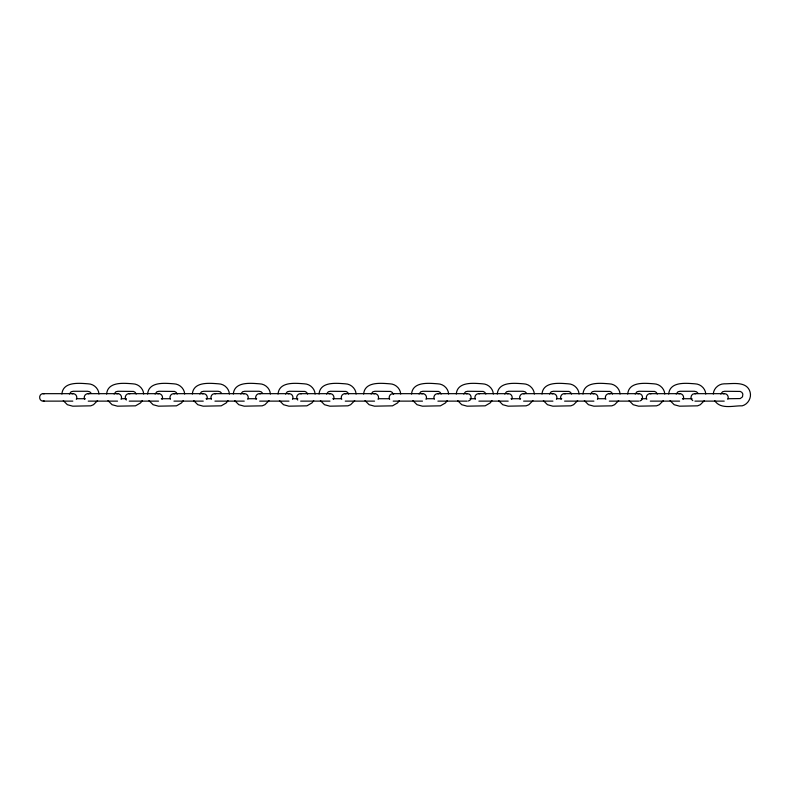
<?xml version="1.0" encoding="UTF-8"?>
<svg xmlns="http://www.w3.org/2000/svg" width="790" height="790" viewBox="0 0 790 790"><rect width="100%" height="100%" fill="white"/><g stroke="black" fill="none" stroke-linecap="round" stroke-linejoin="round"><path stroke-width="1.19" d="M61.887 394.032C63.022 381.313 79.316 383.17 88.124 383.822C93.625 383.871 98.681 388.492 98.967 394.032M106.611 394.032C107.746 381.313 124.04 383.17 132.839 383.822C138.349 383.871 143.405 388.492 143.681 394.032M147.602 394.032C148.737 381.313 165.031 383.17 173.839 383.822C179.34 383.871 184.396 388.492 184.672 394.032M192.326 394.032C193.461 381.313 209.745 383.17 218.554 383.822C224.064 383.871 229.12 388.492 229.396 394.032M233.317 394.032C234.452 381.313 250.746 383.17 259.554 383.822C265.055 383.871 270.111 388.492 270.387 394.032M278.031 394.032C279.176 381.313 295.46 383.17 304.269 383.822C309.779 383.871 314.835 388.492 315.111 394.032M319.032 394.032C320.167 381.313 336.461 383.17 345.269 383.822C350.77 383.871 355.826 388.492 356.102 394.032M363.627 394.032C364.773 381.313 381.057 383.17 389.865 383.822C395.375 383.871 400.431 388.492 400.708 394.032M411.55 394.032C412.686 381.313 428.98 383.17 437.788 383.822C443.299 383.871 448.355 388.492 448.631 394.032M456.274 394.032C457.41 381.313 473.704 383.17 482.512 383.822C488.013 383.871 493.069 388.492 493.345 394.032M497.266 394.032C498.401 381.313 514.695 383.17 523.503 383.822C529.004 383.871 534.06 388.492 534.346 394.032M541.989 394.032C543.125 381.313 559.419 383.17 568.227 383.822C573.728 383.871 578.784 388.492 579.06 394.032M582.981 394.032C584.116 381.313 600.41 383.17 609.218 383.822C614.719 383.871 619.775 388.492 620.061 394.032M627.704 394.032C628.84 381.313 645.124 383.17 653.932 383.822C659.443 383.871 664.499 388.492 664.775 394.032M668.696 394.032C669.831 381.313 686.125 383.17 694.933 383.822C700.434 383.871 705.49 388.492 705.766 394.032M713.301 394.032C713.577 388.492 718.633 383.871 724.134 383.822C732.705 383.901 746.945 380.829 750.115 392.097C751.705 397.884 747.992 404.312 742.185 405.833C733.288 405.566 720.539 409.743 714.674 400.609M69.401 394.042L71.12 391.8L73.213 391.277L87.631 391.277L89.724 391.8L91.077 393.153M114.125 394.042L115.844 391.8L117.937 391.277L133.559 391.435L135.208 392.383L136.166 394.042M155.117 394.042L156.835 391.8L158.928 391.277L174.55 391.435L176.21 392.383L177.158 394.042M199.84 394.042L201.559 391.8L203.652 391.277L218.07 391.277L220.163 391.8L221.516 393.153M240.832 394.042L242.55 391.8L244.643 391.277L259.061 391.277L261.154 391.8L262.507 393.153M285.555 394.042L287.274 391.8L289.367 391.277L304.979 391.435L306.639 392.383L307.596 394.042M326.547 394.042L328.265 391.8L330.358 391.277L345.981 391.435L347.63 392.383L348.588 394.042M371.142 394.042L372.87 391.8L374.964 391.277L390.576 391.435L392.235 392.383L393.193 394.042M419.065 394.042L420.794 391.8L422.877 391.277L438.499 391.435L440.158 392.383L441.116 394.042M463.789 394.042L465.507 391.8L467.601 391.277L483.223 391.435L484.872 392.383L485.83 394.042M504.78 394.042L506.508 391.8L508.592 391.277L523.01 391.277L525.103 391.8L526.456 393.153M549.504 394.042L551.223 391.8L553.316 391.277L568.938 391.435L570.587 392.383L571.545 394.042M590.495 394.042L592.214 391.8L594.307 391.277L609.929 391.435L611.588 392.383L612.536 394.042M635.219 394.042L636.938 391.8L639.031 391.277L654.653 391.435L656.302 392.383L657.26 394.042M676.21 394.042L677.929 391.8L680.022 391.277L694.44 391.277L696.533 391.8L697.886 393.153M720.816 394.042L722.534 391.8L724.627 391.277L740.24 391.435L741.899 392.383L742.857 394.042L742.491 396.847L740.24 398.565L728.232 398.723M76.324 399.266C77.795 396.906 75.83 393.578 73.075 393.667L43.262 393.667C38.434 393.469 38.434 401.32 43.262 401.123L72.818 401.123M121.048 399.266C122.519 396.906 120.554 393.578 117.789 393.667L87.976 393.667C85.221 393.578 83.256 396.906 84.728 399.266M162.039 399.266C163.51 396.906 161.545 393.578 158.79 393.667L128.977 393.667C125.778 393.529 123.941 397.864 126.311 400.036M206.763 399.266C208.234 396.906 206.269 393.578 203.504 393.667L173.691 393.667C170.936 393.578 168.971 396.906 170.442 399.266M247.754 399.266C249.225 396.906 247.26 393.578 244.505 393.667L214.683 393.667C211.927 393.578 209.962 396.906 211.434 399.266M292.478 399.266C293.939 396.906 291.984 393.578 289.219 393.667L259.406 393.667C256.651 393.578 254.686 396.906 256.148 399.266M333.469 399.266C334.94 396.906 332.975 393.578 330.21 393.667L300.397 393.667C297.208 393.529 295.371 397.864 297.741 400.036M378.074 399.266C379.536 396.906 377.571 393.578 374.816 393.667L345.003 393.667C342.248 393.578 340.283 396.906 341.744 399.266M425.998 399.266C427.459 396.906 425.494 393.578 422.739 393.667L392.926 393.667C390.161 393.578 388.206 396.906 389.668 399.266M511.703 399.266C513.174 396.906 511.209 393.578 508.454 393.667L478.641 393.667C475.876 393.578 473.921 396.906 475.382 399.266M556.427 399.266C557.898 396.906 555.933 393.578 553.168 393.667L523.355 393.667C520.6 393.578 518.635 396.906 520.106 399.266M597.418 399.266C598.889 396.906 596.924 393.578 594.169 393.667L564.356 393.667C561.591 393.578 559.626 396.906 561.098 399.266M683.133 399.266C684.604 396.906 682.639 393.578 679.884 393.667L650.071 393.667C647.306 393.578 645.341 396.906 646.812 399.266M727.738 399.266C729.2 396.906 727.244 393.578 724.479 393.667L694.667 393.667C690.993 393.489 689.502 398.94 692.79 400.629M97.585 400.609L93.487 404.707L90.781 405.833L72.729 406.178L67.367 404.707L63.259 400.609M142.309 400.609L140.531 402.93L135.505 405.833L117.443 406.178L112.081 404.707L107.983 400.609M183.3 400.609L181.522 402.93L176.496 405.833L158.444 406.178L153.082 404.707L148.974 400.609M228.024 400.609L226.236 402.93L221.21 405.833L203.158 406.178L197.796 404.707L193.698 400.609M269.015 400.609L264.917 404.707L262.211 405.833L244.159 406.178L238.797 404.707L234.689 400.609M313.739 400.609L311.951 402.93L306.925 405.833L288.873 406.178L283.511 404.707L279.413 400.609M354.73 400.609L350.622 404.707L347.926 405.833L329.865 406.178L324.512 404.707L320.404 400.609M399.335 400.609L397.548 402.93L392.521 405.833L374.47 406.178L369.108 404.707L365.01 400.609M447.259 400.609L445.471 402.93L440.445 405.833L422.393 406.178L417.031 404.707L412.923 400.609M491.973 400.609L490.195 402.93L485.169 405.833L467.117 406.178L461.755 404.707L457.647 400.609M532.964 400.609L528.865 404.707L526.16 405.833L508.108 406.178L502.746 404.707L498.638 400.609M577.688 400.609L573.589 404.707L570.884 405.833L552.832 406.178L547.47 404.707L543.362 400.609M618.679 400.609L614.581 404.707L611.875 405.833L593.823 406.178L588.461 404.707L584.353 400.609M663.403 400.609L659.294 404.707L656.599 405.833L638.537 406.178L633.175 404.707L629.077 400.609M704.394 400.609L700.295 404.707L697.59 405.833L679.538 406.178L674.176 404.707L670.068 400.609M468.431 400.994C472.568 400.105 471.679 393.469 467.463 393.667L437.64 393.667C434.885 393.578 432.92 396.906 434.391 399.266M639.861 400.994C643.998 400.105 643.109 393.469 638.883 393.667L609.07 393.667C606.315 393.578 604.35 396.906 605.821 399.266M72.097 393.795L73.075 393.667M43.262 401.123L44.23 400.994M116.821 393.795L117.789 393.667M157.812 393.795L158.79 393.667M202.536 393.795L203.504 393.667M243.527 393.795L244.505 393.667M288.251 393.795L289.219 393.667M329.242 393.795L330.21 393.667M373.848 393.795L374.816 393.667M421.761 393.795L422.739 393.667M466.485 393.795L467.463 393.667M507.476 393.795L508.454 393.667M552.2 393.795L553.168 393.667M593.191 393.795L594.169 393.667M637.915 393.795L638.883 393.667M678.906 393.795L679.884 393.667M723.512 393.795L724.479 393.667M76.818 398.723L85.231 398.723M121.541 398.723L126.351 398.723M161.338 398.723L169.741 398.723M206.052 398.723L210.861 398.723M248.248 398.723L256.661 398.723M292.971 398.723L297.771 398.723M332.758 398.723L341.171 398.723M378.568 398.723L389.381 398.723M426.482 398.723L433.7 398.723M470.001 398.723L474.81 398.723M511.002 398.723L520.61 398.723M556.92 398.723L561.73 398.723M597.912 398.723L605.12 398.723M641.431 398.723L646.24 398.723M682.432 398.723L692.04 398.723M88.233 401.123L117.542 401.123M129.224 401.123L158.533 401.123M173.948 401.123L203.257 401.123M214.939 401.123L244.248 401.123M259.663 401.123L288.962 401.123M300.654 401.123L329.963 401.123M345.26 401.123L374.559 401.123M393.183 401.123L422.482 401.123M437.897 401.123L467.206 401.123M478.888 401.123L508.197 401.123M523.612 401.123L552.921 401.123M564.603 401.123L593.912 401.123M609.327 401.123L638.636 401.123M650.318 401.123L679.627 401.123M694.924 401.123L724.232 401.123M694.667 393.667L695.644 393.795M650.071 393.667L651.039 393.795M609.07 393.667L610.048 393.795M564.356 393.667L565.324 393.795M523.355 393.667L524.333 393.795M478.641 393.667L479.609 393.795M437.64 393.667L438.618 393.795M392.926 393.667L393.894 393.795M345.003 393.667L345.971 393.795M300.397 393.667L301.375 393.795M259.406 393.667L260.384 393.795M214.683 393.667L215.66 393.795M173.691 393.667L174.669 393.795M128.977 393.667L129.945 393.795M87.976 393.667L88.954 393.795M43.262 393.667L44.23 393.795"/></g></svg>
